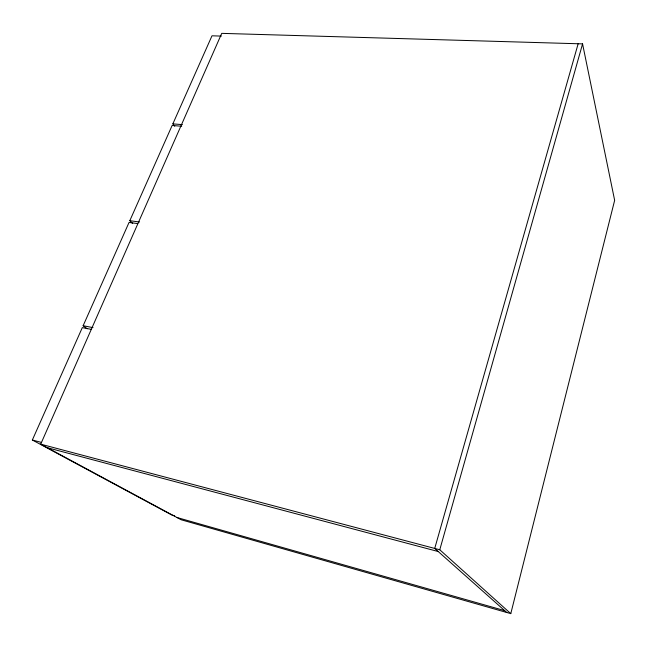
<?xml version="1.0" encoding="UTF-8"?>
<svg xmlns="http://www.w3.org/2000/svg" width="647" height="647" viewBox="0 0 647 647"><rect width="100%" height="100%" fill="white"/><g stroke="black" fill="none" stroke-linecap="round" stroke-linejoin="round"><path stroke-width="0.97" d="M510.782 613.639L614.65 200.335L582.567 43.883L221.735 33.361L40.712 444.166L181.176 519.776L510.782 613.639L439.774 549.772L40.712 444.166M439.774 549.772L582.567 43.883M578.151 43.753L434.727 548.43L506.787 612.507M174.706 515.837L171.811 515.012L32.35 440.017L82.306 327.617L91.195 329.339M87.175 328.765L83.139 325.724L129.044 222.447L137.795 223.603M132.692 223.538L129.812 220.708L172.134 125.486L181.694 126.238M174.755 126.222L172.846 123.884L211.99 35.803L221.379 36.095M172.846 123.884L182.405 124.62M129.812 220.708L139.534 221.994M83.139 325.724L93.022 327.633M32.35 440.017L41.465 442.419M47.239 447.684L438.213 551.535M176.93 517.495L504.7 610.647"/></g></svg>
